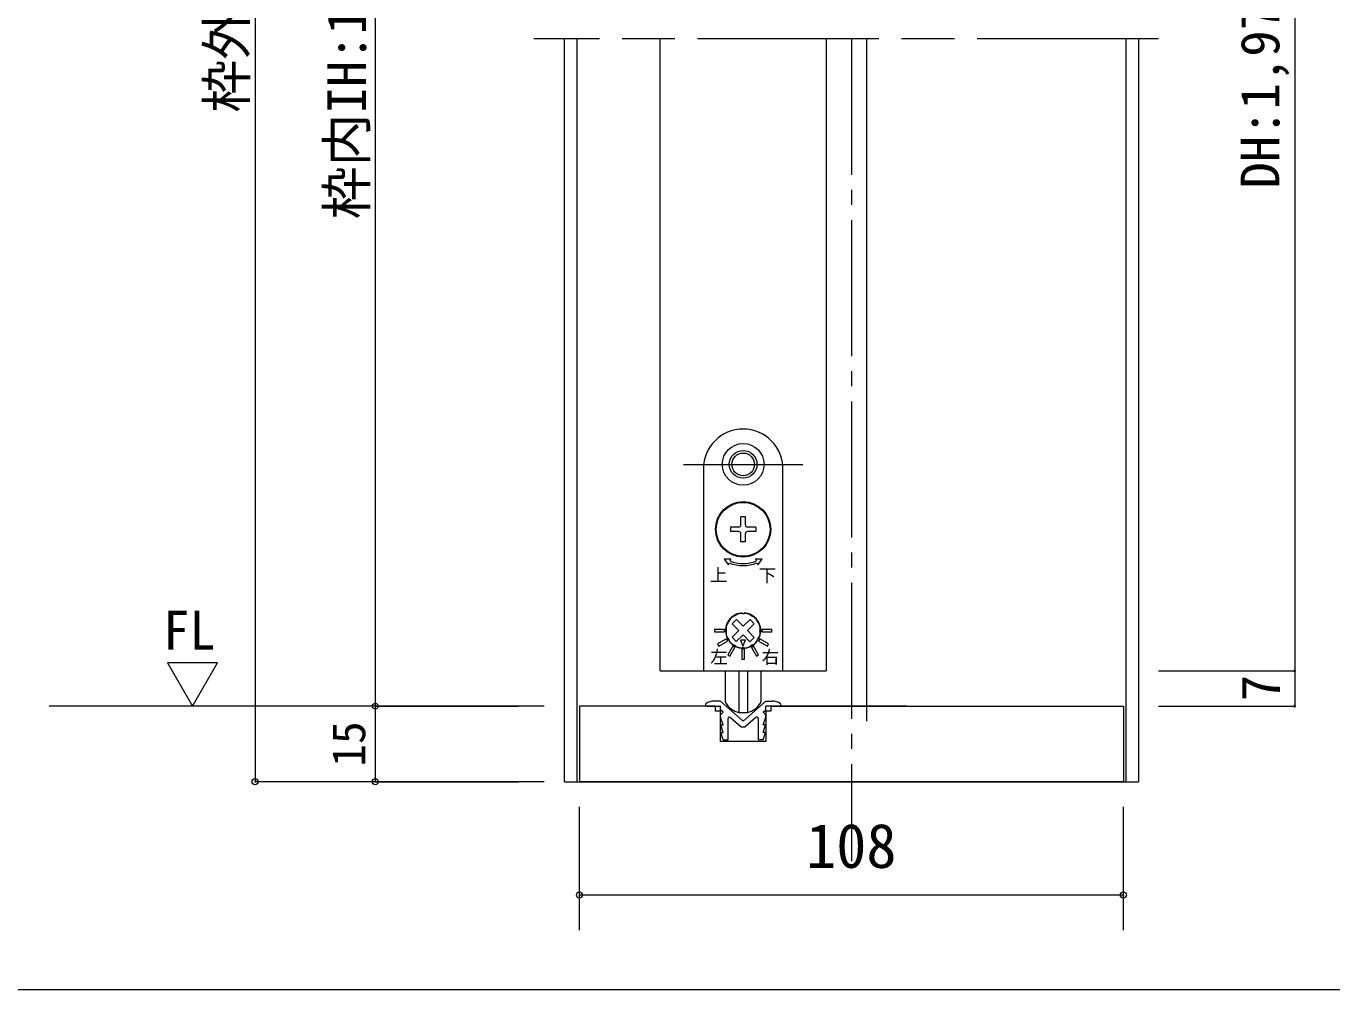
# Model space of a CAD drawing. Units: millimetres on the paper, enlarged 10 times, with parts at other scales. Extents: x -2000 to 2000, y -1385 to 1385.
# Drawn here: x -1333 to -469, y -68 to 570 of the extents above; entities that cross this region are included whole.
import ezdxf
from ezdxf.enums import TextEntityAlignment as Align

# ---------------------------------------------------------------- set-up
doc = ezdxf.new("R2010")
doc.units = ezdxf.units.MM
doc.header["$LTSCALE"] = 10
doc.header["$PDMODE"] = 32
doc.header["$PDSIZE"] = 4
for name, pattern in [('CHAIN', [18.5, 12, -1.5, 3.5, -1.5]), ('CHAIN2', [12, 9, -1, 1, -1]), ('USER1', [19.05, 12.7, -6.35])]:
    doc.linetypes.add(name, pattern=pattern)
doc.layers.add('1-1_0', color=7, linetype='Continuous', lineweight=20)
doc.layers.add('2-0', color=7, linetype='Continuous', lineweight=20)
doc.styles.add('ＭＳ ゴシック', font='')
doc.styles.get('ＭＳ ゴシック').set_extended_font_data('MS Gothic')

msp = doc.modelspace()

# ---------------------------------------------------------------- linework, layer by layer
at = {"layer": '1-1_0'}
msp.add_lwpolyline([(380, -67.5), (-1950, -67.5), (-1950, 1335)], dxfattribs=at)
at = {"layer": '2-0', "color": 4, "lineweight": 9}
for p, q in [((-1181.84, 1054.06), (-1181.84, 70.24)), ((-1102.32, 934.06), (-1102.32, 110.2)), ((-583.76, 143.57), (-493.62, 143.57)), ((-493.62, 143.57), (-493.62, 120.24)), ((-493.62, 136.91), (-493.62, 120.24)), ((-990.42, 120.24), (-1318.08, 120.24)), ((-1102.32, 120.24), (-1102.32, 70.24)), ((-1102.32, 120.24), (-1007.5, 120.24)), ((-583.76, 120.24), (-493.62, 120.24)), ((-990.42, 70.24), (-1181.84, 70.24)), ((-990.42, 70.24), (-1106.49, 70.24)), ((-1102.32, 70.24), (-1007.5, 70.24)), ((-967.09, -28.09), (-967.09, 53.57)), ((-607.09, -28.09), (-607.09, 53.57)), ((-607.09, -4.76), (-967.09, -4.76))]:
    msp.add_line(p, q, dxfattribs=at)
at = {"layer": '2-0', "linetype": 'CHAIN'}
msp.add_line((-583.91, 561.91), (-997.24, 561.91), dxfattribs=at)
at = {"layer": '2-0'}
for p, q in [((-977.09, 70.24), (-977.09, 561.91)), ((-968.76, 561.91), (-968.76, 70.24)), ((-913.76, 143.57), (-913.76, 561.91)), ((-803.76, 561.91), (-803.76, 143.57)), ((-777.09, 561.91), (-777.09, 110.24)), ((-605.42, 561.91), (-605.42, 70.24)), ((-597.09, 561.91), (-597.09, 70.24)), ((-913.76, 143.57), (-803.76, 143.57)), ((-873.76, 123.57), (-878.04, 123.57)), ((-873.76, 123.57), (-858.76, 110.24)), ((-858.76, 110.24), (-843.76, 123.57)), ((-843.76, 123.57), (-839.47, 123.57)), ((-877.09, 120.24), (-967.09, 120.24)), ((-967.09, 120.24), (-967.09, 70.24)), ((-882.76, 120.24), (-873.76, 120.24)), ((-873.76, 117.91), (-873.76, 120.24)), ((-872.09, 116.24), (-873.76, 117.91)), ((-873.76, 114.57), (-872.09, 116.24)), ((-873.76, 112.91), (-873.76, 114.57)), ((-872.09, 107.91), (-873.76, 112.91)), ((-850.42, 112.74), (-857.36, 106.57)), ((-845.42, 116.24), (-843.76, 117.91)), ((-843.76, 114.57), (-845.42, 116.24)), ((-845.42, 107.91), (-843.76, 112.91)), ((-834.76, 120.24), (-843.76, 120.24)), ((-843.76, 117.91), (-843.76, 120.24)), ((-843.76, 112.91), (-843.76, 114.57)), ((-840.42, 120.24), (-607.09, 120.24)), ((-607.09, 120.24), (-607.09, 70.24)), ((-873.59, 107.91), (-872.09, 107.91)), ((-872.09, 102.91), (-873.59, 107.91)), ((-868.76, 97.91), (-868.76, 111.99)), ((-848.76, 111.99), (-848.76, 97.91)), ((-843.92, 107.91), (-845.42, 107.91)), ((-845.42, 102.91), (-843.92, 107.91)), ((-873.59, 102.91), (-872.09, 102.91)), ((-872.09, 97.91), (-873.59, 102.91)), ((-872.09, 97.91), (-868.76, 97.91)), ((-845.42, 97.91), (-848.76, 97.91)), ((-843.92, 102.91), (-845.42, 102.91)), ((-845.42, 97.91), (-843.92, 102.91)), ((-977.09, 70.24), (-597.09, 70.24)), ((-607.09, 70.24), (-967.09, 70.24))]:
    msp.add_line(p, q, dxfattribs=at)
at = {"layer": '2-0', "color": 4, "linetype": 'CHAIN2', "lineweight": 9}
msp.add_line((-787.09, 561.91), (-787.09, 17.74), dxfattribs=at)
at = {"layer": '2-0', "color": 2, "linetype": 'USER1', "lineweight": 18}
msp.add_line((-898.26, 280.24), (-819.26, 280.24), dxfattribs=at)
at = {"layer": '2-0', "lineweight": 18}
for p, q in [((-885.09, 277.24), (-885.09, 143.57)), ((-832.42, 143.57), (-832.42, 277.24)), ((-857.26, 245.57), (-860.26, 245.57)), ((-860.26, 240.07), (-860.26, 245.57)), ((-857.26, 240.07), (-857.26, 245.57)), ((-861.59, 235.74), (-867.09, 235.74)), ((-860.26, 228.91), (-860.26, 234.41)), ((-857.26, 228.91), (-857.26, 234.41)), ((-850.42, 238.74), (-855.92, 238.74)), ((-850.42, 235.74), (-855.92, 235.74)), ((-850.42, 238.74), (-850.42, 235.74)), ((-857.26, 228.91), (-860.26, 228.91)), ((-861.59, 170.27), (-866.01, 174.81)), ((-858.72, 173.07), (-854.19, 177.49)), ((-866.12, 165.85), (-861.59, 170.27)), ((-863.33, 162.99), (-866.12, 165.85)), ((-863.33, 162.99), (-858.79, 167.41)), ((-854.37, 162.88), (-858.79, 167.41)), ((-851.51, 165.67), (-854.37, 162.88)), ((-885.09, 143.57), (-832.42, 143.57)), ((-870.42, 123.13), (-870.42, 143.57)), ((-861.67, 143.57), (-861.67, 116.06)), ((-855.84, 143.57), (-855.84, 116.06)), ((-847.09, 143.57), (-847.09, 123.13)), ((-861.67, 116.06), (-855.84, 116.06))]:
    msp.add_line(p, q, dxfattribs=at)
at = {"layer": '2-0', "color": 4, "lineweight": 9}
msp.add_lwpolyline([(-583.76, 934.06), (-493.62, 934.06), (-493.62, 136.91)], dxfattribs=at)
at = {"layer": '2-0', "lineweight": 18}
for points in [[(-861.59, 238.74), (-867.09, 238.74), (-867.09, 235.74)], [(-867.43, 216.3), (-866.92, 217.53), (-871.25, 217.53), (-868.45, 213.83), (-867.94, 215.07)], [(-849.57, 215.07), (-849.06, 213.83), (-846.27, 217.53), (-850.59, 217.53), (-850.08, 216.3)], [(-858.72, 173.07), (-863.15, 177.6), (-866.01, 174.81)], [(-851.51, 165.67), (-855.93, 170.2), (-851.4, 174.63), (-854.19, 177.49)]]:
    msp.add_lwpolyline(points, dxfattribs=at)
for points in [[(-877.76, 169.41), (-871.09, 169.41), (-871.09, 171.07), (-877.76, 171.07)], [(-874.8, 160.02), (-869.02, 163.35), (-869.86, 164.79), (-875.63, 161.46)], [(-841.89, 161.46), (-847.66, 164.79), (-848.49, 163.35), (-842.72, 160.02)], [(-839.76, 171.07), (-846.42, 171.07), (-846.42, 169.41), (-839.76, 169.41)], [(-867.54, 153.37), (-864.2, 159.14), (-865.65, 159.97), (-868.98, 154.2)], [(-858.88, 159.91), (-857.17, 163.89), (-860.5, 163.93)], [(-857.92, 157.91), (-859.59, 157.91), (-859.59, 151.24), (-857.92, 151.24)], [(-848.54, 154.2), (-851.87, 159.97), (-853.31, 159.14), (-849.98, 153.37)]]:
    msp.add_lwpolyline(points, close=True, dxfattribs=at)
at = {"layer": '2-0', "color": 4, "lineweight": 9}
msp.add_lwpolyline([(-1223.15, 120.24), (-1206.66, 148.92), (-1239.85, 148.92)], close=True, dxfattribs=at)
at = {"layer": '2-0'}
for points in [[(-843.76, 96.91), (-873.76, 96.91), (-873.76, 116.91), (-877.09, 116.91), (-877.09, 120.24)], [(-867.09, 112.74), (-860.15, 106.57), (-857.36, 106.57)], [(-750.42, 120.24), (-840.42, 120.24), (-840.42, 116.91), (-843.76, 116.91), (-843.76, 96.91)]]:
    msp.add_lwpolyline(points, dxfattribs=at)
at = {"layer": '2-0', "lineweight": 18}
for centre, radius in [((-858.76, 280.24), 13.83), ((-858.76, 280.24), 9.17), ((-858.76, 280.24), 7.5), ((-858.76, 237.24), 18.33), ((-858.76, 237.24), 17.83)]:
    msp.add_circle(centre, radius, dxfattribs=at)
for centre, radius, start, end in [((-858.76, 277.24), 26.33, 0, 180), ((-861.59, 240.07), 1.33, 270, 360), ((-861.59, 234.41), 1.33, 360, 90), ((-855.92, 240.07), 1.33, 180, 270), ((-855.92, 234.41), 1.33, 90, 180), ((-858.76, 237.24), 22.67, 247.5, 292.5), ((-858.76, 237.24), 24, 247.5, 292.5), ((-858.76, 170.24), 11.67, 98.90298, 201.09702), ((-858.76, 170.24), 11.5, 100.42431, 108.17431), ((-860.24, 178.27), 3.33, 69.87866, 100.42431), ((-860.2, 179.46), 2.33, 72.61143, 98.90298), ((-858.76, 184.07), 2.5, 252.61143, 287.38857), ((-857.08, 178.23), 3.33, 78.17431, 108.71996), ((-857.31, 179.46), 2.33, 81.09702, 107.38857), ((-858.76, 170.24), 11.67, 338.90298, 81.09702), ((-858.76, 170.24), 11.5, 160.42431, 168.17431), ((-866.45, 172.97), 3.33, 129.87866, 160.42431), ((-858.76, 170.24), 11.17, 146.90028, 151.69834), ((-864.84, 175.68), 3.33, 138.17431, 168.71996), ((-858.76, 170.24), 11.5, 130.42431, 138.17431), ((-864.05, 176.46), 3.33, 99.87866, 130.42431), ((-858.76, 170.24), 11.17, 116.90028, 121.69834), ((-861.3, 178), 3.33, 108.17431, 138.71996), ((-858.76, 170.24), 11.17, 86.90028, 91.69834), ((-858.76, 170.24), 11.5, 70.42431, 78.17431), ((-856.02, 177.93), 3.33, 39.87866, 70.42431), ((-858.76, 170.24), 11.17, 56.90028, 61.69834), ((-853.31, 176.32), 3.33, 48.17431, 78.71996), ((-858.76, 170.24), 11.5, 40.42431, 48.17431), ((-852.54, 175.53), 3.33, 9.87866, 40.42431), ((-858.76, 170.24), 11.17, 26.90028, 31.69834), ((-851, 172.79), 3.33, 18.17431, 48.71996), ((-858.76, 170.24), 11.5, 10.42431, 18.17431), ((-866.79, 168.76), 3.33, 159.87866, 190.42431), ((-866.75, 171.91), 3.33, 168.17431, 198.71996), ((-858.76, 170.24), 11.5, 190.42431, 198.17431), ((-858.76, 170.24), 11.17, 176.90028, 181.69834), ((-866.52, 167.69), 3.33, 198.17431, 228.71996), ((-867.47, 166.88), 2.33, 201.09702, 227.38857), ((-870.74, 163.32), 2.5, 12.61143, 47.38857), ((-858.76, 170.24), 11.17, 206.90028, 211.69834), ((-864.97, 164.94), 3.33, 189.87866, 220.42431), ((-858.76, 170.24), 11.17, 326.90028, 331.69834), ((-846.78, 163.32), 2.5, 132.61143, 167.38857), ((-851.06, 167.5), 3.33, 309.87866, 340.42431), ((-850.05, 166.88), 2.33, 312.61143, 338.90298), ((-858.76, 170.24), 11.5, 340.42431, 348.17431), ((-858.76, 170.24), 11.17, 356.90028, 1.69834), ((-850.73, 171.72), 3.33, 339.87866, 10.42431), ((-850.76, 168.56), 3.33, 348.17431, 18.71996), ((-866.02, 164.38), 2.33, 192.61143, 218.90298), ((-858.76, 170.24), 11.67, 218.90298, 321.09702), ((-858.76, 170.24), 11.5, 220.42431, 228.17431), ((-864.2, 164.15), 3.33, 228.17431, 258.71996), ((-858.76, 170.24), 11.17, 236.90028, 241.69834), ((-861.49, 162.54), 3.33, 219.87866, 250.42431), ((-858.76, 170.24), 11.5, 250.42431, 258.17431), ((-860.43, 162.25), 3.33, 258.17431, 288.71996), ((-858.76, 170.24), 11.17, 266.90028, 271.69834), ((-857.28, 162.21), 3.33, 249.87866, 280.42431), ((-858.76, 170.24), 11.5, 280.42431, 288.17431), ((-856.21, 162.48), 3.33, 288.17431, 318.71996), ((-858.76, 170.24), 11.17, 296.90028, 301.69834), ((-853.46, 164.02), 3.33, 279.87866, 310.42431), ((-858.76, 170.24), 11.5, 310.42431, 318.17431), ((-852.67, 164.79), 3.33, 318.17431, 348.71996), ((-851.49, 164.38), 2.33, 321.09702, 347.38857), ((-868.76, 123.13), 1.67, 180, 210.56067), ((-858.71, 129.06), 13.33, 210.56067, 257.16143), ((-858.8, 129.06), 13.33, 282.83857, 329.43933), ((-848.76, 123.13), 1.67, 329.43933, 360)]:
    msp.add_arc(centre, radius, start, end, dxfattribs=at)
at = {"layer": '2-0', "color": 4, "lineweight": 9}
for centre, start, end in [((-493.62, 143.57), 90, 270), ((-493.62, 143.57), 90, 270), ((-493.62, 143.57), 90, 270), ((-493.62, 143.57), 90, 270), ((-493.62, 143.57), 270, 90), ((-493.62, 143.57), 270, 90), ((-493.62, 143.57), 270, 90), ((-493.62, 143.57), 270, 90), ((-493.62, 120.24), 90, 270), ((-493.62, 120.24), 270, 90)]:
    msp.add_arc(centre, 0.521, start, end, dxfattribs=at)
at = {"layer": '2-0'}
for centre, radius, start, end in [((-882.76, 121.24), 1, 121.58633, 270), ((-878.04, 113.57), 10, 90, 121.58633), ((-839.47, 113.57), 10, 58.41365, 90), ((-834.76, 121.24), 1, 270, 58.41365), ((-867.76, 111.99), 1, 48.36646, 180), ((-849.76, 111.99), 1, 0, 131.63353)]:
    msp.add_arc(centre, radius, start, end, dxfattribs=at)
at = {"layer": '2-0', "color": 4}
for p in [(-1102.32, 120.24), (-1181.84, 70.24), (-1102.32, 70.24), (-967.09, -4.76), (-607.09, -4.76)]:
    msp.add_point(p, dxfattribs=at)

# ---------------------------------------------------------------- texts
at = {"layer": '2-0', "style": 'ＭＳ ゴシック'}
for s, height, p in [('枠外H:2,036', 25.66, (-1180.18, 513)), ('枠内IH:1,985', 25.66, (-1100.66, 442.43)), ('DH:1,970', 25.66, (-496.12, 462.7)), ('7', 25.66, (-495.76, 123.56)), ('15', 21.99, (-1102.32, 80.24))]:
    msp.add_text(s, height=height, rotation=90, dxfattribs=at).set_placement(p, align=Align.BOTTOM_LEFT)
for s, height, p in [('上', 8.55, (-880.83, 200.18)), ('下', 8.55, (-848.51, 199.92)), ('FL', 25.66, (-1242.81, 150.03)), ('左', 8.55, (-880.52, 146)), ('右', 8.55, (-846.54, 145.92)), ('108', 29.33, (-817.09, 4.41))]:
    msp.add_text(s, height=height, dxfattribs=at).set_placement(p, align=Align.BOTTOM_LEFT)

doc.saveas('drawing.dxf')
